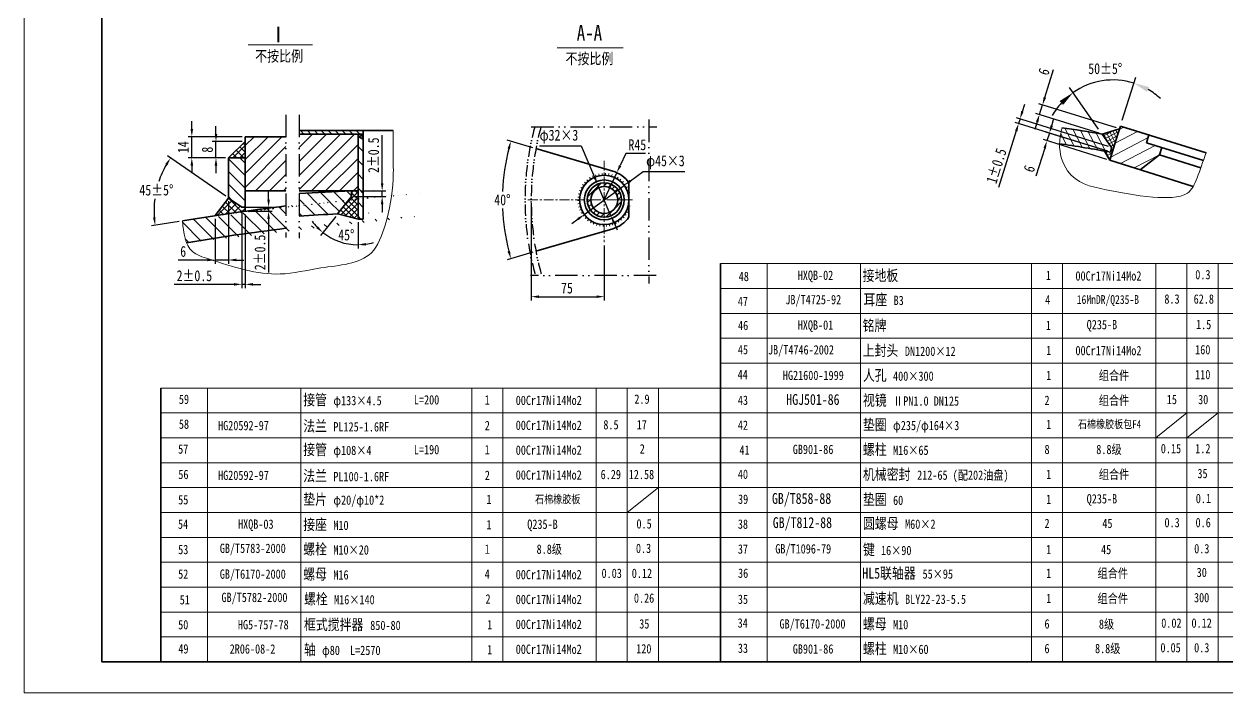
# Model space of a CAD drawing. Header units: millimetres. Extents: x 10132 to 16072, y 1336 to 9746.
# Drawn here: x 10132 to 14000, y 1336 to 3486 of the extents above; entities that cross this region are included whole.
import ezdxf

# ---------------------------------------------------------------- set-up
doc = ezdxf.new("R2010")
doc.units = ezdxf.units.MM
doc.linetypes.add('ACAD_ISO12W100', pattern=[21, 12, -3, 0, -3, 0, -3])
doc.linetypes.add('CENTER', pattern=[50.8, 31.75, -6.35, 6.35, -6.35])
doc.layers.get('DEFPOINTS').update_dxf_attribs({"lineweight": 18})
doc.layers.add('双点划线', color=7, linetype='ACAD_ISO12W100')
doc.layers.add('双点线', color=7, linetype='ACAD_ISO12W100')
for name, color, linetype, lineweight in [('点划线', 1, 'CENTER', 15), ('粗实线', 4, 'Continuous', 35), ('细实线', 7, 'Continuous', 18)]:
    doc.layers.add(name, color=color, linetype=linetype, lineweight=lineweight)
doc.styles.get("Standard").update_dxf_attribs({"font": 'SIMFANG.TTF', "width": 0.8, "height": 35})
doc.dimstyles.new('机械标注', dxfattribs={"dimtxt": 35, "dimasz": 25, "dimexe": 12, "dimexo": 10, "dimgap": 10, "dimtad": 1, "dimdec": 1, "dimdsep": 46, "dimtxsty": 'Standard', "dimcen": 2.5, "dimadec": 0, "dimazin": 0, "dimtfac": 1, "dimtdec": 1, "dimtmove": 0, "dimatfit": 3, "dimfxl": 0, "dimarcsym": 0})
doc.dimstyles.new('角度', dxfattribs={"dimtxt": 60, "dimasz": 50, "dimexe": 20, "dimexo": 20, "dimgap": 20, "dimtad": 1, "dimtih": 1, "dimtoh": 1, "dimdsep": 46, "dimtxsty": 'Standard', "dimcen": 2.5, "dimadec": 0, "dimazin": 0, "dimtfac": 1, "dimtmove": 0, "dimatfit": 0, "dimfxl": 0, "dimarcsym": 0})
doc.dimstyles.new('角度标注', dxfattribs={"dimtxt": 35, "dimasz": 25, "dimexe": 12, "dimexo": 10, "dimgap": 10, "dimtad": 1, "dimtih": 1, "dimtoh": 1, "dimdec": 4, "dimdsep": 46, "dimlunit": 6, "dimtxsty": 'Standard', "dimcen": 1, "dimadec": 0, "dimazin": 0, "dimtfac": 1, "dimtdec": 4, "dimtmove": 0, "dimatfit": 0, "dimfxl": 0, "dimtolj": 1, "dimtzin": 0, "dimarcsym": 0})
pattern_1 = [(135, (-22.822, 267.38), (-22.45064, -22.45064), [])]

# ---------------------------------------------------------------- blocks, each defined once
blk = doc.blocks.new('*D46')
at = {"layer": 'DEFPOINTS', "color": 0}
for p in [(13566.2, 3296), (13657.7, 3158.3), (13598.9, 3132.4), (13648.5, 3128.7), (13629.1, 3089.5)]:
    blk.add_point(p, dxfattribs=at)
at = {"layer": '细实线', "color": 0, "lineweight": -2}
for p, q in [((13663.7, 3177.4), (13706.8, 3315.4)), ((13587.4, 3148.7), (13493.7, 3282.1))]:
    blk.add_line(p, q, dxfattribs=at)
for start, end in [(72.6674, 125.0907), (47.0493, 59.8584), (137.8997, 150.7088)]:
    blk.add_arc((13634, 3082.4), 224.1, start, end, dxfattribs=at)
at = {"layer": '细实线', "color": 0}
for points in [[(13743.2, 3268.6), (13749.9, 3283.8), (13700.8, 3296.3)], [(13462.2, 3238.9), (13473.3, 3226.4), (13505.2, 3265.8)]]:
    blk.add_solid(points, dxfattribs=at)
at = {"layer": '细实线', "color": 0, "insert": (13608.7, 3342.6), "char_height": 35, "attachment_point": 5}
blk.add_mtext('50±5°', dxfattribs=at)
blk = doc.blocks.new('*D47')
at = {"layer": 'DEFPOINTS', "color": 0}
for p in [(13330.2, 3166.5), (13626.2, 3074.1), (13629.1, 3089.5)]:
    blk.add_point(p, dxfattribs=at)
at = {"layer": '细实线', "color": 0, "lineweight": -2}
for p, q in [((13342.3, 3205.2), (13349.7, 3229)), ((13619.5, 3092.5), (13323.4, 3184.9)), ((13334.8, 3181.3), (13330.2, 3166.5)), ((13322.7, 3142.6), (13266, 2960.7)), ((13616.6, 3077.1), (13318.7, 3170.1))]:
    blk.add_line(p, q, dxfattribs=at)
at = {"layer": '细实线', "color": 0}
for points in [[(13338.3, 3206.4), (13346.2, 3203.9), (13334.8, 3181.3)], [(13318.8, 3143.9), (13326.7, 3141.4), (13330.2, 3166.5)]]:
    blk.add_solid(points, dxfattribs=at)
at = {"layer": '细实线', "color": 0, "insert": (13258.9, 3030.3), "char_height": 35, "attachment_point": 5, "rotation": 72.6674}
blk.add_mtext('1±0.5', dxfattribs=at)
blk = doc.blocks.new('*D48')
at = {"layer": 'DEFPOINTS', "color": 0}
for p in [(13407, 3226.6), (13654.9, 3149.3), (13598.9, 3132.4)]:
    blk.add_point(p, dxfattribs=at)
at = {"layer": '细实线', "color": 0, "lineweight": -2}
for p, q in [((13414.5, 3250.5), (13442.5, 3340.4)), ((13645.4, 3152.2), (13395.6, 3230.2)), ((13397.3, 3195.3), (13407, 3226.6)), ((13589.4, 3135.4), (13385.8, 3198.9)), ((13389.8, 3171.4), (13382.4, 3147.6))]:
    blk.add_line(p, q, dxfattribs=at)
at = {"layer": '细实线', "color": 0}
for points in [[(13410.5, 3251.7), (13418.5, 3249.3), (13407, 3226.6)], [(13385.8, 3172.7), (13393.8, 3170.2), (13397.3, 3195.3)]]:
    blk.add_solid(points, dxfattribs=at)
at = {"layer": '细实线', "color": 0, "insert": (13411.4, 3333.1), "char_height": 35, "attachment_point": 5, "rotation": 72.6674}
blk.add_mtext('6', dxfattribs=at)
blk = doc.blocks.new('*D49')
at = {"layer": 'DEFPOINTS', "color": 0}
for p in [(13421.4, 3111.2), (13626.2, 3074.1), (13623.4, 3048.2)]:
    blk.add_point(p, dxfattribs=at)
at = {"layer": '细实线', "color": 0, "lineweight": -2}
for p, q in [((13436.5, 3159.5), (13443.9, 3183.4)), ((13616.6, 3077.1), (13417.6, 3139.2)), ((13429, 3135.6), (13421.4, 3111.2)), ((13613.8, 3051.1), (13409.9, 3114.8)), ((13414, 3087.3), (13385.9, 2997.4))]:
    blk.add_line(p, q, dxfattribs=at)
at = {"layer": '细实线', "color": 0}
for points in [[(13432.5, 3160.7), (13440.5, 3158.3), (13429, 3135.6)], [(13410, 3088.6), (13417.9, 3086.1), (13421.4, 3111.2)]]:
    blk.add_solid(points, dxfattribs=at)
at = {"layer": '细实线', "color": 0, "insert": (13364.5, 3021.1), "char_height": 35, "attachment_point": 5, "rotation": 72.6674}
blk.add_mtext('6', dxfattribs=at)
blk = doc.blocks.new('*D67')
at = {"layer": 'DEFPOINTS', "color": 0}
for p in [(12061.8, 2967.6), (11933.5, 2874)]:
    blk.add_point(p, dxfattribs=at)
at = {"layer": '细实线', "color": 0, "lineweight": -2}
for p, q in [((12082, 2982.3), (12122.3, 3011.8)), ((12122.3, 3011.8), (12256.4, 3011.8)), ((11933.5, 2874), (12061.8, 2967.6)), ((11913.3, 2859.2), (11893.2, 2844.5))]:
    blk.add_line(p, q, dxfattribs=at)
at = {"layer": '细实线', "color": 0}
for points in [[(12079.5, 2985.7), (12084.4, 2979), (12061.8, 2967.6)], [(11910.9, 2862.6), (11915.8, 2855.8), (11933.5, 2874)]]:
    blk.add_solid(points, dxfattribs=at)
at = {"layer": '细实线', "color": 0, "insert": (12194.3, 3041.9), "char_height": 35, "attachment_point": 5}
blk.add_mtext('\\A1;φ45×3', dxfattribs=at)
blk = doc.blocks.new('*D68')
at = {"layer": 'DEFPOINTS', "color": 0}
for p in [(11778, 3085.9), (11673, 2984.5), (12024.9, 3013.3), (12024.9, 2828.2), (11778, 2755.7)]:
    blk.add_point(p, dxfattribs=at)
at = {"layer": '细实线', "color": 0, "lineweight": -2}
for p, q in [((11768.4, 3088.7), (11685.6, 3113)), ((11768.4, 2752.9), (11685.6, 2728.6))]:
    blk.add_line(p, q, dxfattribs=at)
for start, end in [(165.7674, 177.6475), (182.3525, 194.2326)]:
    blk.add_arc((12340, 2920.8), 670, start, end, dxfattribs=at)
at = {"layer": '细实线', "color": 0}
for points in [[(11686.5, 3086.6), (11694.6, 3084.4), (11697.2, 3109.6)], [(11694.6, 2757.2), (11686.5, 2755), (11697.2, 2731.9)]]:
    blk.add_solid(points, dxfattribs=at)
at = {"layer": '细实线', "color": 0, "insert": (11670, 2920.8), "char_height": 35, "attachment_point": 5}
blk.add_mtext('40°', dxfattribs=at)
blk = doc.blocks.new('*D69')
at = {"layer": 'DEFPOINTS', "color": 0}
for p in [(12038.1, 3008.4), (11997.7, 2920.8)]:
    blk.add_point(p, dxfattribs=at)
at = {"layer": '细实线', "color": 0, "lineweight": -2}
for p, q in [((12066.9, 3070.5), (12048.6, 3031.1)), ((12130.4, 3070.5), (12066.9, 3070.5)), ((11997.7, 2920.8), (12038.1, 3008.4))]:
    blk.add_line(p, q, dxfattribs=at)
at = {"layer": '细实线', "color": 0}
blk.add_solid([(12044.8, 3032.8), (12052.4, 3029.3), (12038.1, 3008.4)], dxfattribs=at)
at = {"layer": '细实线', "color": 0, "insert": (12103.9, 3098), "char_height": 35, "attachment_point": 5}
blk.add_mtext('R45', dxfattribs=at)
blk = doc.blocks.new('*D70')
at = {"layer": 'DEFPOINTS', "color": 0}
for p in [(11762.7, 2920.8), (11997.7, 2784.6), (11997.7, 2609.8)]:
    blk.add_point(p, dxfattribs=at)
at = {"layer": '细实线', "color": 0, "lineweight": -2}
for p, q in [((11762.7, 2910.8), (11762.7, 2597.8)), ((11997.7, 2774.6), (11997.7, 2597.8)), ((11787.7, 2609.8), (11972.7, 2609.8))]:
    blk.add_line(p, q, dxfattribs=at)
at = {"layer": '细实线', "color": 0}
for points in [[(11787.7, 2614), (11787.7, 2605.6), (11762.7, 2609.8)], [(11972.7, 2614), (11972.7, 2605.6), (11997.7, 2609.8)]]:
    blk.add_solid(points, dxfattribs=at)
at = {"layer": '细实线', "color": 0, "insert": (11877.6, 2637.3), "char_height": 35, "attachment_point": 5}
blk.add_mtext('75', dxfattribs=at)
blk = doc.blocks.new('*D71')
at = {"layer": 'DEFPOINTS', "color": 0}
for p in [(11976.1, 2971.4), (12019.2, 2870.2)]:
    blk.add_point(p, dxfattribs=at)
at = {"layer": '细实线', "color": 0, "lineweight": -2}
for p, q in [((11789.7, 3094.3), (11923.8, 3094.3)), ((11923.8, 3094.3), (11966.3, 2994.4)), ((12019.2, 2870.2), (11976.1, 2971.4)), ((12029, 2847.2), (12038.8, 2824.2))]:
    blk.add_line(p, q, dxfattribs=at)
at = {"layer": '细实线', "color": 0}
for points in [[(11970.2, 2996), (11962.5, 2992.7), (11976.1, 2971.4)], [(12032.8, 2848.8), (12025.1, 2845.5), (12019.2, 2870.2)]]:
    blk.add_solid(points, dxfattribs=at)
at = {"layer": '细实线', "color": 0, "insert": (11851.8, 3124.4), "char_height": 35, "attachment_point": 5}
blk.add_mtext('φ32×3', dxfattribs=at)
blk = doc.blocks.new('*D75')
at = {"layer": 'DEFPOINTS', "color": 0}
for p in [(11205.7, 2949.7), (11184.9, 2932.1), (11283.3, 2932.1)]:
    blk.add_point(p, dxfattribs=at)
at = {"layer": '细实线', "color": 0, "lineweight": -2}
for p, q in [((11283.3, 2974.7), (11283.3, 3129.3)), ((11215.7, 2949.7), (11295.3, 2949.7)), ((11283.3, 2932.1), (11283.3, 2949.7)), ((11194.9, 2932.1), (11295.3, 2932.1)), ((11283.3, 2907.1), (11283.3, 2882.1))]:
    blk.add_line(p, q, dxfattribs=at)
at = {"layer": '细实线', "color": 0}
for points in [[(11279.1, 2974.7), (11287.5, 2974.7), (11283.3, 2949.7)], [(11279.1, 2907.1), (11287.5, 2907.1), (11283.3, 2932.1)]]:
    blk.add_solid(points, dxfattribs=at)
at = {"layer": '细实线', "color": 0, "insert": (11255.8, 3064.5), "char_height": 35, "attachment_point": 5, "rotation": 90}
blk.add_mtext('2±0.5', dxfattribs=at)
blk = doc.blocks.new('*D76')
at = {"layer": 'DEFPOINTS', "color": 0}
for p in [(11205.7, 3132.5), (11184.9, 2932.1), (11140.1, 2875.8), (11205.7, 2859), (11127, 2794.5)]:
    blk.add_point(p, dxfattribs=at)
at = {"layer": '细实线', "color": 0, "lineweight": -2}
for p, q in [((11133.9, 2868), (11085.1, 2806.7)), ((11205.7, 2849), (11205.7, 2764.6))]:
    blk.add_line(p, q, dxfattribs=at)
for start, end in [(215.6713, 223.565), (231.4588, 270), (277.8938, 285.7875)]:
    blk.add_arc((11205.7, 2958.2), 181.6, start, end, dxfattribs=at)
at = {"layer": '细实线', "color": 0}
for points in [[(11076.9, 2836.1), (11071.3, 2829.9), (11092.6, 2816.1)], [(11230.9, 2774.1), (11230.4, 2782.4), (11205.7, 2776.6)]]:
    blk.add_solid(points, dxfattribs=at)
at = {"layer": '细实线', "color": 0, "insert": (11168, 2808), "char_height": 35, "attachment_point": 5}
blk.add_mtext('\\A1;45°', dxfattribs=at)
blk = doc.blocks.new('*D77')
at = {"layer": 'DEFPOINTS', "color": 0}
for p in [(10748.9, 3108.3), (10842.8, 3108.3), (10789, 3056.4)]:
    blk.add_point(p, dxfattribs=at)
at = {"layer": '细实线', "color": 0, "lineweight": -2}
for p, q in [((10748.9, 3133.3), (10748.9, 3158.3)), ((10832.8, 3108.3), (10736.9, 3108.3)), ((10748.9, 3056.4), (10748.9, 3108.3)), ((10779, 3056.4), (10736.9, 3056.4)), ((10748.9, 3031.4), (10748.9, 3006.4))]:
    blk.add_line(p, q, dxfattribs=at)
at = {"layer": '细实线', "color": 0}
for points in [[(10744.8, 3133.3), (10753.1, 3133.3), (10748.9, 3108.3)], [(10744.8, 3031.4), (10753.1, 3031.4), (10748.9, 3056.4)]]:
    blk.add_solid(points, dxfattribs=at)
at = {"layer": '细实线', "color": 0, "insert": (10721.4, 3082.4), "char_height": 35, "attachment_point": 5, "rotation": 90}
blk.add_mtext('8', dxfattribs=at)
blk = doc.blocks.new('*D78')
at = {"layer": 'DEFPOINTS', "color": 0}
for p in [(10567.9, 2988.5), (10789, 2926.7), (10831.7, 2897.2), (10842.8, 2884.5), (10640.8, 2853.1)]:
    blk.add_point(p, dxfattribs=at)
at = {"layer": '细实线', "color": 0, "lineweight": -2}
for p, q in [((10780.8, 2932.4), (10592.8, 3062.3)), ((10630.9, 2851.6), (10541.3, 2837.7))]:
    blk.add_line(p, q, dxfattribs=at)
for start, end in [(150.1383, 161.6156), (172.4404, 184.0354)]:
    blk.add_arc((10848.8, 2885.4), 299.2, start, end, dxfattribs=at)
at = {"layer": '细实线', "color": 0}
for points in [[(10585.8, 3036.6), (10592.8, 3032.1), (10602.7, 3055.5)], [(10554.5, 2864.8), (10546.2, 2863.9), (10553.1, 2839.5)]]:
    blk.add_solid(points, dxfattribs=at)
at = {"layer": '细实线', "color": 0, "insert": (10557.2, 2952.3), "char_height": 35, "attachment_point": 5}
blk.add_mtext('\\A1;45±5°', dxfattribs=at)
blk = doc.blocks.new('*D79')
at = {"layer": 'DEFPOINTS', "color": 0}
for p in [(10831.7, 2897.2), (10842.8, 2884.5), (10918.1, 2884.5)]:
    blk.add_point(p, dxfattribs=at)
at = {"layer": '细实线', "color": 0, "lineweight": -2}
for p, q in [((10918.1, 2922.2), (10918.1, 2947.2)), ((10841.7, 2897.2), (10930.1, 2897.2)), ((10852.8, 2884.5), (10930.1, 2884.5)), ((10918.1, 2897.2), (10918.1, 2884.5)), ((10918.1, 2859.5), (10918.1, 2687.3))]:
    blk.add_line(p, q, dxfattribs=at)
at = {"layer": '细实线', "color": 0}
for points in [[(10913.9, 2922.2), (10922.3, 2922.2), (10918.1, 2897.2)], [(10913.9, 2859.5), (10922.3, 2859.5), (10918.1, 2884.5)]]:
    blk.add_solid(points, dxfattribs=at)
at = {"layer": '细实线', "color": 0, "insert": (10890.6, 2752.1), "char_height": 35, "attachment_point": 5, "rotation": 90}
blk.add_mtext('2±0.5', dxfattribs=at)
blk = doc.blocks.new('*D80')
at = {"layer": 'DEFPOINTS', "color": 0}
for p in [(10832, 2897.2), (10842.8, 2884.5), (10832, 2649.4)]:
    blk.add_point(p, dxfattribs=at)
at = {"layer": '细实线', "color": 0, "lineweight": -2}
for p, q in [((10832, 2887.2), (10832, 2637.4)), ((10842.8, 2874.5), (10842.8, 2637.4)), ((10807, 2649.4), (10614.7, 2649.4)), ((10842.8, 2649.4), (10832, 2649.4)), ((10867.8, 2649.4), (10892.8, 2649.4))]:
    blk.add_line(p, q, dxfattribs=at)
at = {"layer": '细实线', "color": 0}
for points in [[(10807, 2653.6), (10807, 2645.2), (10832, 2649.4)], [(10867.8, 2653.6), (10867.8, 2645.2), (10842.8, 2649.4)]]:
    blk.add_solid(points, dxfattribs=at)
at = {"layer": '细实线', "color": 0, "insert": (10679.5, 2676.9), "char_height": 35, "attachment_point": 5}
blk.add_mtext('2±0.5', dxfattribs=at)
blk = doc.blocks.new('*D81')
at = {"layer": 'DEFPOINTS', "color": 0}
for p in [(10789, 2926.7), (10746.2, 2870.2), (10746.2, 2727.7)]:
    blk.add_point(p, dxfattribs=at)
at = {"layer": '细实线', "color": 0, "lineweight": -2}
for p, q in [((10789, 2916.7), (10789, 2715.7)), ((10746.2, 2860.2), (10746.2, 2715.7)), ((10721.2, 2727.7), (10627.2, 2727.7)), ((10789, 2727.7), (10746.2, 2727.7)), ((10814, 2727.7), (10839, 2727.7))]:
    blk.add_line(p, q, dxfattribs=at)
at = {"layer": '细实线', "color": 0}
for points in [[(10721.2, 2731.9), (10721.2, 2723.6), (10746.2, 2727.7)], [(10814, 2731.9), (10814, 2723.6), (10789, 2727.7)]]:
    blk.add_solid(points, dxfattribs=at)
at = {"layer": '细实线', "color": 0, "insert": (10643.4, 2755.2), "char_height": 35, "attachment_point": 5}
blk.add_mtext('6', dxfattribs=at)
blk = doc.blocks.new('*D82')
at = {"layer": 'DEFPOINTS', "color": 0}
for p in [(10671.2, 3124.2), (10842.8, 3124.2), (10789, 3056.4)]:
    blk.add_point(p, dxfattribs=at)
at = {"layer": '细实线', "color": 0, "lineweight": -2}
for p, q in [((10671.2, 3149.2), (10671.2, 3174.2)), ((10832.8, 3124.2), (10659.2, 3124.2)), ((10671.2, 3056.4), (10671.2, 3124.2)), ((10779, 3056.4), (10659.2, 3056.4)), ((10671.2, 3031.4), (10671.2, 3006.4))]:
    blk.add_line(p, q, dxfattribs=at)
at = {"layer": '细实线', "color": 0}
for points in [[(10667.1, 3149.2), (10675.4, 3149.2), (10671.2, 3124.2)], [(10667.1, 3031.4), (10675.4, 3031.4), (10671.2, 3056.4)]]:
    blk.add_solid(points, dxfattribs=at)
at = {"layer": '细实线', "color": 0, "insert": (10643.7, 3090.3), "char_height": 35, "attachment_point": 5, "rotation": 90}
blk.add_mtext('14', dxfattribs=at)

msp = doc.modelspace()

# ---------------------------------------------------------------- hatches: boundary and pattern name
at = {"layer": '细实线'}
h = msp.add_hatch(dxfattribs=at)
h.set_pattern_fill('ANSI31', color=256, scale=5, angle=90, style=0)
h.set_pattern_definition([(135, (-22.822, 267.381), (-11.22532, -11.22532), [])])
h.paths.add_polyline_path([(11222.37556, 3143.62677), (11016.14451, 3143.62677), (11016.14451, 3132.53636), (11222.37556, 3132.53636)])
h = msp.add_hatch(dxfattribs=at)
h.set_pattern_fill('ANSI31', color=256, scale=6.4, angle=72.66740005, style=0)
h.set_pattern_definition([(117.6674, (7203.132, 287.28), (-17.99657, -9.43535), [])])
edge = h.paths.add_edge_path()
edge.add_spline(control_points=[(13469.72085, 3152.98771), (13466.15898, 3135.91427), (13462.52418, 3118.49121), (13461.99602, 3101.51182), (13461.98667, 3101.17128)], knot_values=[0, 0, 0, 0, 65.5096313857, 66.8511411154, 66.8511411154, 66.8511411154, 66.8511411154], degree=3, periodic=0)
edge.add_arc((12963.08304, -437.71879), 3573.88413, 79.30753978, 81.97547103, ccw=False)
edge.add_line((13626.17188, 3074.11277), (13629.07282, 3089.47665))
edge.add_line((13629.07282, 3089.47665), (13598.93616, 3132.37166))
edge.add_arc((12963.08304, -437.71879), 3626.27289, 79.90119541, 81.96875543)
h = msp.add_hatch(dxfattribs=at)
h.set_pattern_fill('ANSI37', color=256, scale=3.2, angle=72.66740005, style=0)
h.set_pattern_definition([(117.6674, (7203.132, 287.28), (-8.998285, -4.717676), []), (207.6674, (7203.132, 287.28), (4.717676, -8.998285), [])])
h.paths.add_polyline_path([(13648.48149, 3128.65051), (13654.91667, 3149.27019), (13598.93616, 3132.37166), (13629.07282, 3089.47665), (13626.17188, 3074.11277, -0.0003555276), (13631.16542, 3073.16624)])
h.paths.add_polyline_path([(13631.16542, 3073.16624, 0.0017325441), (13606.81855, 3077.71182), (13623.36343, 3048.16703)])
h = msp.add_hatch(dxfattribs=at)
h.set_pattern_fill('ANSI31', color=256, scale=10.4, angle=342.66740005, style=0)
h.set_pattern_definition([(27.6674, (7203.132, 287.28), (-15.33245, 29.24443), [])])
h.paths.add_polyline_path([(13720.6447, 3017.80655), (13782.8321, 3065.56223), (13790.26137, 3089.36717), (13741.39172, 3104.61888), (13749.24535, 3129.78354), (13657.74702, 3158.33921), (13648.48149, 3128.65051), (13623.36343, 3048.16703)])
h = msp.add_hatch(dxfattribs=at)
h.set_pattern_fill('ANSI37', color=256, scale=5, angle=90, style=0)
h.set_pattern_definition([(135, (-22.822, 267.381), (-11.22532, -11.22532), []), (225, (-22.822, 267.381), (11.22532, -11.22532), [])])
edge = h.paths.add_edge_path()
edge.add_line((10842.78766, 2897.20223), (10831.71375, 2897.20223))
edge.add_line((10831.71375, 2897.20223), (10789.01119, 2926.71667))
edge.add_line((10789.01119, 2926.71667), (10746.23348, 2870.24545))
edge.add_ellipse((11877.78766, 971.24599), major_axis=(-3897, 0), ratio=0.5092378753, start_angle=286.22712679, end_angle=286.87983661, ccw=False)
edge.add_ellipse((11877.78766, 971.24599), major_axis=(-3897, 0), ratio=0.5092378753, start_angle=285.40194912, end_angle=286.22712679, ccw=False)
edge.add_line((10842.78766, 2884.47539), (10842.78766, 2897.20223))
h.paths.add_polyline_path([(10842.78766, 3108.33217), (10789.01119, 3056.36835), (10842.78766, 3056.36835)])
h = msp.add_hatch(dxfattribs=at)
h.set_pattern_fill('ANSI31', color=256, scale=10, style=0)
h.set_pattern_definition([(45, (-22.822, 267.38), (-22.45064, 22.45064), [])])
h.paths.add_polyline_path([(10974.04315, 3124.20646), (10842.78766, 3124.20646), (10842.78766, 2949.71744), (10974.04315, 2949.71744)])
h.paths.add_polyline_path([(11205.71208, 3132.53636), (11016.14451, 3132.53636), (11016.14451, 2949.71744), (11205.71208, 2949.71744)])
h = msp.add_hatch(dxfattribs=at)
h.set_pattern_fill('ANSI37', color=256, scale=2, angle=90, style=0)
h.set_pattern_definition([(135, (-22.822, 267.3815), (-4.490128, -4.490128), []), (225, (-22.822, 267.3815), (4.490128, -4.490128), [])])
h.paths.add_polyline_path([(11222.37556, 3132.53636), (11205.71208, 3132.53636), (11205.71208, 3125.2193), (11222.37556, 3116.64758)])
h = msp.add_hatch(dxfattribs=at)
h.set_pattern_fill('ANSI31', color=256, scale=10, angle=90, style=0)
h.set_pattern_definition(pattern_1)
h.paths.add_polyline_path([(11222.37556, 3116.64758), (11205.71208, 3125.2193), (11205.71208, 2858.98105), (11222.37556, 2858.98105)])
h = msp.add_hatch(dxfattribs=at)
h.set_pattern_fill('ANSI31', color=256, scale=9, angle=90, style=0)
h.set_pattern_definition([(135, (2940.709, -1868.958), (-20.20558, -20.20558), [])])
h.paths.add_polyline_path([(10842.78766, 3056.36835), (10789.01119, 3056.36835), (10789.01119, 2926.71667), (10842.78766, 2898.75058)])
h = msp.add_hatch(dxfattribs=at)
h.set_pattern_fill('ANSI31', color=256, scale=10, angle=90, style=0)
h.set_pattern_definition(pattern_1)
edge = h.paths.add_edge_path()
edge.add_ellipse((11877.78766, 971.24599), major_axis=(-3825, 0), ratio=0.5, start_angle=283.66667808, end_angle=288.65412508, ccw=False)
edge.add_line((10974.04315, 2829.5968), (10974.04315, 2901.64412))
edge.add_ellipse((11877.78766, 971.24599), major_axis=(-3897, 0), ratio=0.5092378753, start_angle=283.40941519, end_angle=285.40194912)
edge.add_ellipse((11877.78766, 971.24599), major_axis=(-3897, 0), ratio=0.5092378753, start_angle=285.40194912, end_angle=286.22712679)
edge.add_ellipse((11877.78766, 971.24599), major_axis=(-3897, 0), ratio=0.5092378753, start_angle=286.22712679, end_angle=286.87983661)
edge.add_ellipse((11877.78766, 971.24599), major_axis=(-3897, 0), ratio=0.5092378753, start_angle=286.87983661, end_angle=288.50669764)
edge.add_spline(control_points=[(10640.81942, 2853.12066), (10643.55432, 2828.27885), (10646.28922, 2803.43704), (10654.34425, 2783.27601)], knot_values=[0, 0, 0, 0, 66.6961486033, 66.6961486033, 66.6961486033, 66.6961486033], degree=3, periodic=0)
edge = h.paths.add_edge_path()
edge.add_line((11184.92676, 2932.07177), (11184.22474, 2949.71744))
edge.add_ellipse((11487.75103, 971.24599), major_axis=(-3897, 0), ratio=0.5092378753, start_angle=274.46713033, end_angle=276.95084864)
edge.add_line((11016.14451, 2941.16058), (11016.14451, 2869.15354))
edge.add_ellipse((11487.75103, 971.24599), major_axis=(-3825, 0), ratio=0.5, start_angle=275.21438532, end_angle=277.08235233, ccw=False)
edge.add_line((11140.12503, 2875.83132), (11184.92676, 2932.07177))
h.paths.add_polyline_path([(10880.24808, 2706.14701), (10880.24808, 2833.22539), (10932.74808, 2833.22539), (10932.74808, 2706.14701)], flags=9)
h = msp.add_hatch(dxfattribs=at)
h.set_pattern_fill('ANSI37', color=256, scale=4, angle=90, style=0)
h.set_pattern_definition([(135, (-22.822, 267.381), (-8.980256, -8.980256), []), (225, (-22.822, 267.381), (8.980256, -8.980256), [])])
h.paths.add_polyline_path([(11205.71208, 2949.71744), (11184.22474, 2949.71744), (11184.92676, 2932.07177), (11140.12503, 2875.83132), (11205.71208, 2858.98105)])
h = msp.add_hatch(dxfattribs=at)
h.set_pattern_fill('ANSI31', color=256, scale=3.96, style=0)
h.set_pattern_definition([(45, (-5477.564, -4195.537), (-8.8904536, 8.8904536), [])])
h.paths.add_polyline_path([(11942.67519, 2920.7756), (11954.29306, 2920.7756, -0.4142135624), (11997.65809, 2964.14063), (11997.65809, 2975.7585, 0.4142135624)])
h.paths.add_polyline_path([(12041.02312, 2920.7756), (12052.64099, 2920.7756, 0.4142135624), (11997.65809, 2975.7585), (11997.65809, 2964.14063, -0.4142135624)])
h.paths.add_polyline_path([(12052.64099, 2920.7756), (12041.02312, 2920.7756, -0.4142135624), (11997.65809, 2877.41058), (11997.65809, 2865.7927, 0.4142135624)])
h.paths.add_polyline_path([(11954.29306, 2920.7756), (11942.67519, 2920.7756, 0.4142135624), (11997.65809, 2865.7927), (11997.65809, 2877.41058, -0.4142135624)])

# ---------------------------------------------------------------- linework, layer by layer
at = {"layer": '双点划线', "ltscale": 6}
for p, q in [((10974.04315, 3194.22468), (10974.04315, 2799.54393)), ((11016.14451, 3194.22468), (11016.14451, 2797.54048)), ((12140.72449, 3178.98112), (12140.72449, 2652.25489)), ((11762.9747, 3156.08545), (12167.02721, 3156.08545)), ((12164.23099, 2678.1175), (11760.17848, 2678.1175))]:
    msp.add_line(p, q, dxfattribs=at)
at = {"layer": '双点线', "ltscale": 3}
for centre in [(12642.97606, 2920.7756), (12662.86352, 2920.7756)]:
    msp.add_arc(centre, 900.14419, 164.84604928, 195.63909294, dxfattribs=at)
at = {"layer": '点划线'}
for p, q in [((11997.65809, 3046.87648), (11997.65809, 2784.58666)), ((12088.51271, 2920.7756), (11745.61049, 2920.7756))]:
    msp.add_line(p, q, dxfattribs=at)
at = {"layer": '粗实线'}
for p, q in [((11016.14451, 3143.62677), (11318.75475, 3143.62677)), ((11222.37556, 3143.62677), (11222.37556, 2858.98105)), ((13598.93616, 3132.37166), (13654.91667, 3149.27019)), ((13648.48149, 3128.65051), (13657.74702, 3158.33921)), ((13657.74702, 3158.33921), (13932.95174, 3072.45068)), ((10789.01119, 3056.36835), (10842.78766, 3108.33217)), ((10842.78766, 2884.44209), (10842.78766, 3124.20646)), ((10974.04315, 3124.20646), (10842.78766, 3124.20646)), ((11016.14451, 3132.53636), (11222.37556, 3132.53636)), ((11205.71208, 3132.53636), (11205.71208, 2858.98105)), ((11205.71208, 3125.2193), (11222.37556, 3116.64758)), ((13598.93616, 3132.37166), (13629.07282, 3089.47665)), ((13623.36343, 3048.16703), (13648.48149, 3128.65051)), ((13749.24535, 3129.78354), (13741.39172, 3104.61888)), ((13741.39172, 3104.61888), (13924.3727, 3047.51242)), ((10789.01119, 3056.36835), (10789.01119, 2926.71667)), ((10789.01119, 3056.36835), (10842.78766, 3056.36835)), ((11777.98699, 3085.86073), (12024.85043, 3013.34206)), ((13623.36343, 3048.16703), (13606.81855, 3077.71182)), ((13629.07282, 3089.47665), (13626.17188, 3074.11277)), ((13782.8321, 3065.56223), (13720.6447, 3017.80655)), ((13790.26137, 3089.36717), (13782.8321, 3065.56223)), ((13782.8321, 3065.56223), (13916.10287, 3023.96981)), ((13623.36343, 3048.16703), (13892.03811, 2964.31645)), ((10974.04315, 2949.71744), (10843.01119, 2949.71744)), ((11205.71208, 2949.71744), (11016.14451, 2949.71744)), ((11184.92676, 2932.07177), (11184.22474, 2949.71744)), ((12077.05601, 2920.7756), (12077.05601, 2975.58383)), ((10789.01119, 2926.71667), (10746.23348, 2870.24545)), ((10831.71375, 2897.20223), (10789.01119, 2926.71667)), ((11184.92676, 2932.07177), (11140.12503, 2875.83132)), ((12077.05601, 2920.7756), (12077.05601, 2865.96737)), ((10788.78766, 2876.68647), (10788.78766, 2876.64718)), ((10831.71375, 2897.20223), (10842.78766, 2897.20223)), ((11140.12503, 2875.83132), (11205.71208, 2858.98105)), ((11222.37556, 2858.98105), (11205.71208, 2858.98105)), ((11777.98699, 2755.69048), (12024.85043, 2828.20915)), ((12371.69721, 1435.97026), (12371.69721, 2715.97026)), ((10571.69721, 1435.97026), (10571.69721, 2315.97026))]:
    msp.add_line(p, q, dxfattribs=at)
msp.add_lwpolyline([(10381.69721, 1435.97026), (15971.69721, 1435.97026), (15971.69721, 9645.97026), (10381.69721, 9645.97026)], close=True, dxfattribs=at)
for radius in [79.39792, 64.13854, 54.9829, 43.36503]:
    msp.add_circle((11997.65809, 2920.7756), radius, dxfattribs=at)
for centre, radius, start, end in [((12963.08304, -437.71879), 3626.27289, 79.90119541, 81.97958886), ((12963.08304, -437.71879), 3573.88413, 79.30753978, 82.01161706), ((11997.65809, 2920.7756), 96.47783, 34.61724436, 73.6293081), ((11997.65809, 2920.7756), 96.47783, 286.3706919, 325.38275564)]:
    msp.add_arc(centre, radius, start, end, dxfattribs=at)
for centre, major_axis, ratio, start_param, end_param in [((11487.75103, 971.24599), (-3897, 0), 0.5092378753, 4.7903551127, 4.8337041749), ((11877.78766, 971.24599), (-3897, 0), 0.5092378753, 4.9464274262, 5.035391788), ((11487.75103, 971.24599), (-3825, 0), 0.5, 4.8033971726, 4.8359993473), ((11877.78766, 971.24599), (-3825, 0), 0.5, 4.9509175107, 5.0379648821)]:
    msp.add_ellipse(centre, major_axis=major_axis, ratio=ratio, start_param=start_param, end_param=end_param, dxfattribs=at)
at = {"layer": '细实线', "lineweight": 18, "ltscale": 2}
for p, q in [((10852.69208, 3419.70945), (11058.90757, 3419.70945)), ((11846.41719, 3409.60509), (12058.43416, 3409.60509))]:
    msp.add_line(p, q, dxfattribs=at)
at = {"layer": '细实线'}
for p, q in [((11941.85272, 2985.93335), (11946.01016, 2981.07917)), ((11950.4592, 2992.41383), (11953.97546, 2987.07686)), ((11959.81002, 2997.76453), (11962.62966, 2992.02894)), ((11969.75774, 3001.90107), (11971.83628, 2995.85732)), ((11980.14546, 3004.75821), (11981.45013, 2998.50161)), ((11990.80936, 3006.2909), (11991.31958, 2999.92011)), ((12001.58127, 3006.47495), (12001.289, 3000.09046)), ((12012.29132, 3005.30748), (12011.20116, 2999.00996)), ((12022.77058, 3002.8069), (12020.89973, 2996.69566)), ((12032.85381, 2999.01262), (12030.23177, 2993.18406)), ((12042.38198, 2993.98451), (12039.0501, 2988.53053)), ((12051.20483, 2987.80184), (12047.21566, 2982.80847)), ((12059.18321, 2980.56214), (12054.59966, 2976.10811)), ((11914.21184, 2940.68775), (11920.42848, 2939.20432)), ((11917.36549, 2950.98933), (11923.34719, 2948.73844)), ((11921.78541, 2960.81442), (11927.43783, 2957.83157)), ((11927.40188, 2970.00807), (11932.63588, 2966.34031)), ((11934.12634, 2978.42529), (11938.85937, 2974.13046)), ((12066.19131, 2972.37956), (12061.08567, 2968.53513)), ((12072.11859, 2963.38316), (12066.57138, 2960.20895)), ((12076.87159, 2953.71481), (12070.97028, 2951.26088)), ((12080.37535, 2943.52699), (12074.21301, 2941.83204)), ((11911.88151, 2919.30994), (11918.27176, 2919.41913)), ((11912.37418, 2930.07215), (11918.72773, 2929.37957)), ((11912.74158, 2908.57084), (11919.06775, 2909.48008)), ((12081.10434, 2900.86345), (12074.88769, 2902.34688)), ((11914.94083, 2898.02422), (11921.10317, 2899.71917)), ((11918.44459, 2887.8364), (11924.3459, 2890.29033)), ((11923.19759, 2878.16805), (11928.7448, 2881.34226)), ((11929.12487, 2869.17165), (11934.23051, 2873.01608)), ((11936.13297, 2860.98907), (11940.71651, 2865.44309)), ((12061.18984, 2863.12591), (12056.4568, 2867.42075)), ((12067.9143, 2871.54314), (12062.6803, 2875.2109)), ((12073.53077, 2880.73679), (12067.87835, 2883.71963)), ((12077.95069, 2890.56188), (12071.96899, 2892.81276)), ((11944.11135, 2853.74936), (11948.10052, 2858.74273)), ((11952.9342, 2847.5667), (11956.26607, 2853.02067)), ((11962.46237, 2842.53858), (11965.08441, 2848.36714)), ((11972.5456, 2838.74431), (11974.41645, 2844.85554)), ((11983.02486, 2836.24372), (11984.11502, 2842.54124)), ((11993.73491, 2835.07625), (11994.02718, 2841.46075)), ((12004.50682, 2835.26031), (12003.9966, 2841.6311)), ((12015.17072, 2836.793), (12013.86605, 2843.0496)), ((12025.55844, 2839.65014), (12023.4799, 2845.69389)), ((12035.50615, 2843.78668), (12032.68652, 2849.52226)), ((12044.85698, 2849.13738), (12041.34072, 2854.47434)), ((12053.46345, 2855.61786), (12049.30602, 2860.47203)), ((12371.69721, 2715.97026), (14171.69721, 2715.97026)), ((12521.69721, 1435.97026), (12521.69721, 2715.97026)), ((12821.69721, 1435.97026), (12821.69721, 2715.97026)), ((13371.69721, 1435.97026), (13371.69721, 2715.97026)), ((13471.69721, 1435.97026), (13471.69721, 2715.97026)), ((13771.69721, 1435.97026), (13771.69721, 2715.97026)), ((13871.69721, 1435.97026), (13871.69721, 2715.97026)), ((13971.69721, 1435.97026), (13971.69721, 2715.97026)), ((12371.69721, 2635.97026), (14171.69721, 2635.97026)), ((12371.69721, 2555.97026), (14171.69721, 2555.97026)), ((12371.69721, 2475.97026), (14171.69721, 2475.97026)), ((12371.69721, 2395.97026), (14171.69721, 2395.97026)), ((10571.69721, 2315.97026), (12371.69721, 2315.97026)), ((10721.69721, 1435.97026), (10721.69721, 2315.97026)), ((11021.69721, 1435.97026), (11021.69721, 2315.97026)), ((11571.69721, 1435.97026), (11571.69721, 2315.97026)), ((11671.69721, 1435.97026), (11671.69721, 2315.97026)), ((11971.69721, 1435.97026), (11971.69721, 2315.97026)), ((12071.69721, 1435.97026), (12071.69721, 2315.97026)), ((12171.69721, 1435.97026), (12171.69721, 2315.97026)), ((12371.69721, 2315.97026), (14171.69721, 2315.97026)), ((10571.69721, 2235.97026), (12371.69721, 2235.97026)), ((12371.69721, 2235.97026), (14171.69721, 2235.97026)), ((13771.69721, 2155.97026), (13870.94058, 2235.97026)), ((13871.69721, 2155.97026), (13971.69721, 2235.97026)), ((10571.69721, 2155.97026), (12371.69721, 2155.97026)), ((12371.69721, 2155.97026), (14171.69721, 2155.97026)), ((10571.69721, 2075.97026), (12371.69721, 2075.97026)), ((12371.69721, 2075.97026), (14171.69721, 2075.97026)), ((10571.69721, 1995.97026), (12371.69721, 1995.97026)), ((12071.69721, 1915.97026), (12171.69721, 1995.97026)), ((12371.69721, 1995.97026), (14171.69721, 1995.97026)), ((10571.69721, 1915.97026), (12371.69721, 1915.97026)), ((12371.69721, 1915.97026), (14171.69721, 1915.97026)), ((10571.69721, 1835.97026), (12371.69721, 1835.97026)), ((12371.69721, 1835.97026), (14171.69721, 1835.97026)), ((10571.69721, 1755.97026), (12371.69721, 1755.97026)), ((12371.69721, 1755.97026), (14171.69721, 1755.97026)), ((10571.69721, 1675.97026), (12371.69721, 1675.97026)), ((12371.69721, 1675.97026), (14171.69721, 1675.97026)), ((10571.69721, 1595.97026), (12371.69721, 1595.97026)), ((12371.69721, 1595.97026), (14171.69721, 1595.97026)), ((10571.69721, 1515.97026), (12371.69721, 1515.97026)), ((12371.69721, 1515.97026), (14171.69721, 1515.97026))]:
    msp.add_line(p, q, dxfattribs=at)
msp.add_lwpolyline([(10131.69721, 1335.97026), (16071.69721, 1335.97026), (16071.69721, 9745.97026), (10131.69721, 9745.97026)], close=True, dxfattribs=at)
msp.add_spline([(10640.81942, 2853.12066), (10673.20157, 2755.16583), (10725.32693, 2731.12436), (10955.86208, 2682.75732), (11086.5424, 2702.13664), (11248.58591, 2751.15892), (11292.69203, 2839.31094), (11318.75475, 2987.5667), (11318.75475, 3065.70147), (11318.75475, 3143.62677)], degree=3, dxfattribs=at)
msp.add_open_spline([(13469.72085, 3152.98771), (13466.15898, 3135.91427), (13455.46175, 3084.63815), (13491.45704, 2979.311), (13599.34513, 2955.2702), (13744.99374, 2927.28288), (13875.85297, 2925.69622), (13905.43401, 2990.50914), (13922.88608, 3044.22272), (13932.95174, 3072.45068)], degree=3, knots=[0, 0, 0, 0, 65.5096313857, 196.7430626151, 436.8741976114, 644.8773816813, 803.0157959517, 902.577449905, 1014.5721357914, 1014.5721357914, 1014.5721357914, 1014.5721357914], dxfattribs=at)

# ---------------------------------------------------------------- texts
msp.add_text('Ⅰ', height=50, dxfattribs=at).set_placement((10915.24813, 3427.60868))
at = {"layer": '细实线', "width": 0.8}
for s, height, p in [('48', 30, (12430.03055, 2659.93395)), ('HXQB-02', 30, (12619.83521, 2663.6455)), ('接地板', 35, (12828.51354, 2660.39388)), ('1', 30, (13417.85182, 2663.08832)), ('00Cr17Ni14Mo2', 30, (13512.91987, 2661.58426)), ('0.3', 30, (13898.3099, 2665.73744)), ('47', 30, (12427.26864, 2579.93395)), ('JB/T4725-92', 30, (12580.00234, 2585.4736)), ('耳座 ', 35, (12831.20692, 2582.88576)), ('B3', 29.9985, (12928.07178, 2582.88576)), ('4', 30, (13415.54374, 2584.7236)), ('16MnDR/Q235-B', 28.2843, (13517.20981, 2586.50991)), ('8.3', 30, (13798.92365, 2587.37271)), ('62.8', 30, (13893.078, 2587.37271)), ('46', 30, (12427.84007, 2502.32877)), ('HXQB-01', 30, (12619.83521, 2503.6455)), ('铭牌', 35, (12828.51354, 2499.67594)), ('1', 30, (13417.85182, 2502.8565)), ('Q235-B', 30, (13549.0979, 2505.03022)), ('1.5', 30, (13900.78609, 2505.50561)), ('45', 30, (12427.26864, 2424.7236)), ('JB/T4746-2002', 30, (12524.16534, 2424.05089)), ('上封头 ', 35, (12828.82706, 2419.21884)), ('DN1200×12', 29.9985, (12964.43787, 2419.21884)), ('1', 30, (13418.84007, 2421.90803)), ('00Cr17Ni14Mo2', 30, (13512.91987, 2421.58426)), ('160', 30, (13897.96481, 2424.55714)), ('44', 30, (12426.69721, 2344.58332)), ('HG21600-1999', 30, (12572.0387, 2341.90803)), ('人孔 ', 35, (12829.50179, 2339.55155)), ('400×300', 29.9985, (12926.36666, 2339.55155)), ('1', 30, (13418.84007, 2341.76776)), ('组合件', 30, (13587.95504, 2341.76776)), ('110', 30, (13897.96481, 2344.41687)), ('59', 30, (10629.56388, 2265.0655)), ('接管 ', 35, (11029.50179, 2260.78524)), ('φ133×4.5', 29.9985, (11126.36666, 2260.78524)), ('L=200', 30, (11385.33213, 2263.28671)), ('1', 30, (11612.96388, 2263.00146)), ('00Cr17Ni14Mo2', 30, (11712.91987, 2261.58426)), ('2.9', 30, (12094.44019, 2265.65057)), ('43', 30, (12427.26864, 2261.90803)), ('HGJ501-86', 35, (12582.87499, 2261.84979)), ('视镜 ', 35, (12829.50179, 2259.41135)), ('ⅡPN1.0 DN125', 29.9985, (12926.36666, 2259.41135)), ('2', 30, (13413.36388, 2261.62757)), ('组合件', 30, (13587.95504, 2261.62757)), ('15', 30, (13806.69815, 2264.27668)), ('30', 30, (13907.43148, 2264.27668)), ('58', 30, (10629.63055, 2185.0655)), ('HG20592-97', 30, (10755.69721, 2180.60135)), ('法兰 ', 35, (11029.50179, 2176.49324)), ('PL125-1.6RF', 29.9985, (11126.36666, 2176.49324)), ('2', 30, (11613.36388, 2180.60135)), ('00Cr17Ni14Mo2', 30, (11712.91987, 2181.58426)), ('8.5', 30, (11994.70686, 2183.25046)), ('17', 30, (12101.97353, 2183.25046)), ('42', 30, (12427.26864, 2181.76776)), ('垫圈 ', 35, (12829.50179, 2180.7656)), ('φ235/φ164×3', 29.9985, (12926.36666, 2180.7656)), ('1', 30, (13418.84007, 2184.02235)), ('石棉橡胶板包F4', 26, (13520.89796, 2186.78724)), ('57', 30, (10627.26864, 2105.0655)), ('接管 ', 35, (11029.50179, 2100.78524)), ('φ108×4', 29.9985, (11126.36666, 2100.78524)), ('L=190', 30, (11385.33213, 2103.28671)), ('1', 30, (11612.96388, 2103.00146)), ('00Cr17Ni14Mo2', 30, (11712.91987, 2101.58426)), ('2', 30, (12111.64019, 2105.65057)), ('41', 30, (12432.4115, 2101.62757)), ('GB901-86', 30, (12603.89721, 2103.88212)), ('螺柱 ', 35, (12829.50179, 2101.19293)), ('M16×65\u3000\u3000', 29.9985, (12926.36666, 2101.19293)), ('8', 30, (13413.43055, 2103.88212)), ('8.8级', 30, (13579.95504, 2103.88212)), ('0.15', 30, (13787.52474, 2106.53123)), ('1.2', 30, (13898.16481, 2106.53123)), ('56', 30, (10627.84007, 2023.56675)), ('HG20592-97', 30, (10755.69721, 2020.60135)), ('法兰 ', 35, (11029.50179, 2016.49324)), ('00Cr17Ni14Mo2', 30, (11712.91987, 2021.58426)), ('6.29', 30, (11985.97353, 2023.25046)), ('12.58', 30, (12076.37353, 2023.25046)), ('40', 30, (12427.26864, 2024.02235)), ('机械密封 ', 35, (12829.50179, 2021.14729)), ('212-65 (配202油盘)', 29.9985, (13003.85855, 2021.14729)), ('1', 30, (13418.84007, 2023.74189)), ('组合件', 30, (13587.95504, 2023.74189)), ('35', 30, (13905.20291, 2026.391)), ('PL100-1.6RF', 29.9985, (11126.36666, 2016.49324)), ('2', 30, (11613.36388, 2020.60135)), ('垫片 ', 35, (11029.50179, 1940.94396)), ('φ20/φ10*2', 29.9985, (11126.36666, 1940.94396)), ('石棉橡胶板', 26, (11775.14255, 1945.44396)), ('39', 30, (12427.84007, 1943.88212)), ('GB/T858-88', 35, (12537.03055, 1943.60165)), ('垫圈 ', 35, (12829.50179, 1940.34489)), ('Q235-B', 30, (13549.0979, 1945.03022)), ('0.1', 30, (13899.96481, 1946.25076)), ('55', 30, (10627.26864, 1942.06799)), ('1', 30, (11618.84007, 1943.44396)), ('60', 29.9985, (12926.36666, 1940.34489)), ('1', 30, (13418.84007, 1943.60165)), ('接座 ', 35, (11029.50179, 1859.729)), ('GB/T812-88', 35, (12539.69721, 1865.99644)), ('圆螺母 ', 35, (12829.50179, 1863.59103)), ('2', 30, (13413.36388, 1865.99644)), ('0.3', 30, (13799.29815, 1868.64555)), ('0.6', 30, (13899.16481, 1868.64555)), ('54', 30, (10626.69721, 1863.44396)), ('HXQB-03', 30, (10819.83521, 1863.6455)), ('M10', 29.9985, (11126.36666, 1859.729)), ('1', 30, (11618.84007, 1861.94521)), ('Q235-B', 30, (11749.99969, 1863.37378)), ('0.5', 30, (12101.21922, 1864.59432)), ('38', 30, (12427.26864, 1863.74189)), ('M60×2', 29.9985, (12965.1126, 1863.59103)), ('45', 30, (13599.38362, 1865.99644)), ('GB/T5783-2000', 30, (10761.16388, 1785.9577)), ('螺栓 ', 35, (11029.50179, 1780.8594)), ('键 ', 35, (12829.50179, 1779.12457)), ('53', 30, (10627.26864, 1781.94521)), ('M10×20', 29.9985, (11126.36666, 1780.8594)), ('1', 30, (11612.96388, 1783.17021)), ('8.8级', 30, (11779.95504, 1783.17021)), ('0.3', 30, (12099.48862, 1785.81932)), ('37', 30, (12427.26864, 1783.60165)), ('GB/T1096-79', 30, (12547.69721, 1784.2404)), ('16×90', 29.9985, (12887.62071, 1779.12457)), ('1', 30, (13418.84007, 1782.09754)), ('45', 30, (13595.33262, 1782.09754)), ('0.3', 30, (13894.83067, 1784.74666)), ('HL5联轴器 ', 35, (12827.53422, 1703.39336)), ('52', 30, (10627.26864, 1703.17021)), ('GB/T6170-2000', 30, (10761.16388, 1702.985)), ('螺母 ', 35, (11029.50179, 1700.5796)), ('M16', 29.9985, (11126.36666, 1700.5796)), ('4', 30, (11613.16388, 1702.985)), ('00Cr17Ni14Mo2', 30, (11712.91987, 1701.58426)), ('0.03', 30, (11988.89949, 1705.63412)), ('0.12', 30, (12086.10686, 1705.63412)), ('36', 30, (12427.84007, 1705.99644)), ('55×95', 29.9985, (13021.26395, 1703.39336)), ('1', 30, (13418.84007, 1705.89336)), ('组合件', 30, (13583.90405, 1705.89336)), ('30', 30, (13902.77353, 1708.54248)), ('51', 30, (10632.4115, 1620.49488)), ('GB/T5782-2000', 30, (10766.59784, 1628.10055)), ('螺栓 ', 35, (11031.88165, 1620.8594)), ('M16×140', 29.9985, (11128.74652, 1620.8594)), ('2', 30, (11615.74374, 1623.17021)), ('00Cr17Ni14Mo2', 30, (11712.91987, 1621.58426)), ('0.26', 30, (12093.01134, 1625.81932)), ('35', 30, (12427.26864, 1622.09754)), ('减速机 ', 35, (12829.50179, 1622.1879)), ('BLY22-23-5.5', 29.9985, (12965.1126, 1622.1879)), ('1', 30, (13418.84007, 1624.6879)), ('组合件', 30, (13583.90405, 1624.6879)), ('300', 30, (13894.24019, 1627.33701)), ('50', 30, (10627.26864, 1540.35465)), ('HG5-757-78', 30, (10819.46036, 1540.49488)), ('框式搅拌器 ', 35, (11031.88165, 1538.27867)), ('850-80', 29.9985, (11244.98435, 1538.27867)), ('1', 30, (11621.21993, 1540.49488)), ('00Cr17Ni14Mo2', 30, (11712.91987, 1541.58426)), ('35', 30, (12110.01134, 1543.14399)), ('34', 30, (12426.69721, 1545.89336)), ('GB/T6170-2000', 30, (12561.16388, 1542.985)), ('螺母 ', 35, (12829.50179, 1540.5796)), ('M10', 29.9985, (12926.36666, 1540.5796)), ('6', 30, (13413.29721, 1542.985)), ('8级', 30, (13588.42786, 1542.28353)), ('0.02', 30, (13788.89949, 1545.63412)), ('0.12', 30, (13886.10686, 1545.63412)), ('49', 30, (10627.84007, 1462.74947)), ('2R06-08-2', 30, (10792.95204, 1462.34782)), ('轴 ', 35, (11031.88165, 1457.94924)), ('φ80  L=2570', 29.9985, (11090.00057, 1457.94924)), ('1', 30, (11621.21993, 1460.35465)), ('00Cr17Ni14Mo2', 30, (11712.91987, 1461.58426)), ('120', 30, (12100.34467, 1463.00376)), ('33', 30, (12427.26864, 1464.6879)), ('GB901-86', 30, (12603.89721, 1462.36687)), ('螺柱 ', 35, (12829.50179, 1461.0985)), ('M10×60', 29.9985, (12926.36666, 1461.0985)), ('6', 30, (13413.29721, 1463.78769)), ('8.8级', 30, (13575.90405, 1463.78769)), ('0.05', 30, (13786.19472, 1466.4368)), ('0.3', 30, (13894.64019, 1466.4368))]:
    msp.add_text(s, height=height, dxfattribs=at).set_placement(p)
at = {"layer": '细实线', "attachment_point": 5}
for s, insert, char_height, width in [('A-A', (11949.98667, 3458.30758), 50, 256.4285331), ('不按比例', (10951.9252, 3381.28155), 35.333333, 416.3687329), ('不按比例', (11949.87829, 3373.18038), 35.333333, 416.3687329)]:
    msp.add_mtext(s, dxfattribs=dict(at, insert=insert, char_height=char_height, width=width))

# ---------------------------------------------------------------- dimensions: what is measured, and where the dimension line sits
at = {"layer": '细实线'}
for base, p1, p2, angle, text, picture, middle in [((13407.02911, 3226.63332), (13598.93616, 3132.37166), (13654.91667, 3149.27019), 72.66740005, '6', '*D48', (13437.69481, 3324.8926)), ((13330.18952, 3166.48579), (13629.07282, 3089.47665), (13626.17188, 3074.11277), 72.66740005, '1±0.5', '*D47', (13285.13438, 3022.11974)), ((10671.24792, 3124.20646), (10789.01119, 3056.36835), (10842.78766, 3124.20646), 90, '14', '*D82', (10671.24792, 3090.28741)), ((13421.40126, 3111.19732), (13626.17188, 3074.11277), (13623.36343, 3048.16703), 72.66740005, '6', '*D49', (13390.73556, 3012.93804)), ((10748.92168, 3108.33217), (10789.01119, 3056.36835), (10842.78766, 3108.33217), 90, '8', '*D77', (10748.92168, 3082.35026)), ((11283.29659, 2932.07177), (11205.71208, 2949.71744), (11184.92676, 2932.07177), 90, '2±0.5', '*D75', (11283.29659, 3064.50663)), ((10918.08736, 2884.47539), (10831.71375, 2897.20223), (10842.78766, 2884.47539), 90, '2±0.5', '*D79', (10918.08736, 2752.11496))]:
    dim = msp.add_linear_dim(base=base, p1=p1, p2=p2, angle=angle, text=text, dimstyle='机械标注', dxfattribs=at)
    dim.commit()
    dim.dimension.update_dxf_attribs({"geometry": picture, "text_midpoint": middle, "dimtype": 160})
for base, line1, line2, text, dimstyle, picture, middle in [((13566.21876, 3296.00733), ((13598.93616, 3132.37166), (13629.07282, 3089.47665)), ((13648.48149, 3128.65051), (13657.74702, 3158.33921)), '50±5%%d', '角度', '*D46', (13608.72802, 3305.08277)), ((11126.97529, 2794.51809), ((11205.71208, 3132.53636), (11205.71208, 2858.98105)), ((11184.92676, 2932.07177), (11140.12503, 2875.83132)), '45°', '角度标注', '*D76', (11168.00732, 2780.51879))]:
    dim = msp.add_angular_dim_2l(base=base, line1=line1, line2=line2, text=text, dimstyle=dimstyle, dxfattribs=at)
    dim.commit()
    dim.dimension.update_dxf_attribs({"geometry": picture, "text_midpoint": middle, "dimtype": 162})
dim = msp.add_diameter_dim_2p(p1=(12019.18298, 2870.18115), p2=(11976.1332, 2971.37005), text='φ32×3', dimstyle='机械标注', override={"dimtih": 1, "dimtoh": 1}, dxfattribs=at)
dim.commit()
dim.dimension.update_dxf_attribs({"geometry": '*D71', "text_midpoint": (11851.79309, 3094.26888), "dimtype": 163})
dim = msp.add_angular_dim_2l(base=(11673.02768, 2984.48747), line1=((11777.98699, 2755.69048), (12024.85043, 2828.20915)), line2=((11777.98699, 3085.86073), (12024.85043, 3013.34206)), text='40°', dimstyle='机械标注', override={"dimtih": 1, "dimtoh": 1}, dxfattribs=at)
dim.commit()
dim.dimension.update_dxf_attribs({"geometry": '*D68', "text_midpoint": (11669.9914, 2920.7756)})
dim = msp.add_radius_dim(center=(11997.65809, 2920.7756), mpoint=(12038.12494, 3008.35646), text='R45', dimstyle='机械标注', override={"dimtih": 1, "dimtoh": 1}, dxfattribs=at)
dim.commit()
dim.dimension.update_dxf_attribs({"geometry": '*D69', "text_midpoint": (12103.94679, 3070.53563), "dimtype": 164})
dim = msp.add_angular_dim_2l(base=(10567.92461, 2988.51303), line1=((10842.78766, 2884.47539), (10640.81942, 2853.12066)), line2=((10831.71375, 2897.20223), (10789.01119, 2926.71667)), text='45±5%%d', dimstyle='角度标注', dxfattribs=at)
dim.commit()
dim.dimension.update_dxf_attribs({"geometry": '*D78', "text_midpoint": (10557.16286, 2952.26584)})
dim = msp.add_diameter_dim_2p(p1=(11933.53315, 2873.95657), p2=(12061.78303, 2967.59464), text='φ45×3', dimstyle='角度标注', dxfattribs=at)
dim.commit()
dim.dimension.update_dxf_attribs({"geometry": '*D67', "text_midpoint": (12194.33596, 3011.7662), "dimtype": 163})
for base, p1, p2, text, picture, middle in [((10746.23348, 2727.73916), (10789.01119, 2926.71667), (10746.23348, 2870.24545), '6', '*D81', (10643.44206, 2727.73916)), ((11997.65809, 2609.79682), (11762.71932, 2920.7756), (11997.65809, 2784.58666), '75', '*D70', (11877.55583, 2609.79682)), ((10831.99753, 2649.40064), (10842.78766, 2884.47539), (10831.99753, 2897.20223), '2±0.5', '*D80', (10679.51976, 2649.40064))]:
    dim = msp.add_linear_dim(base=base, p1=p1, p2=p2, text=text, dimstyle='机械标注', dxfattribs=at)
    dim.commit()
    dim.dimension.update_dxf_attribs({"geometry": picture, "text_midpoint": middle, "dimtype": 160})

doc.saveas('drawing.dxf')
